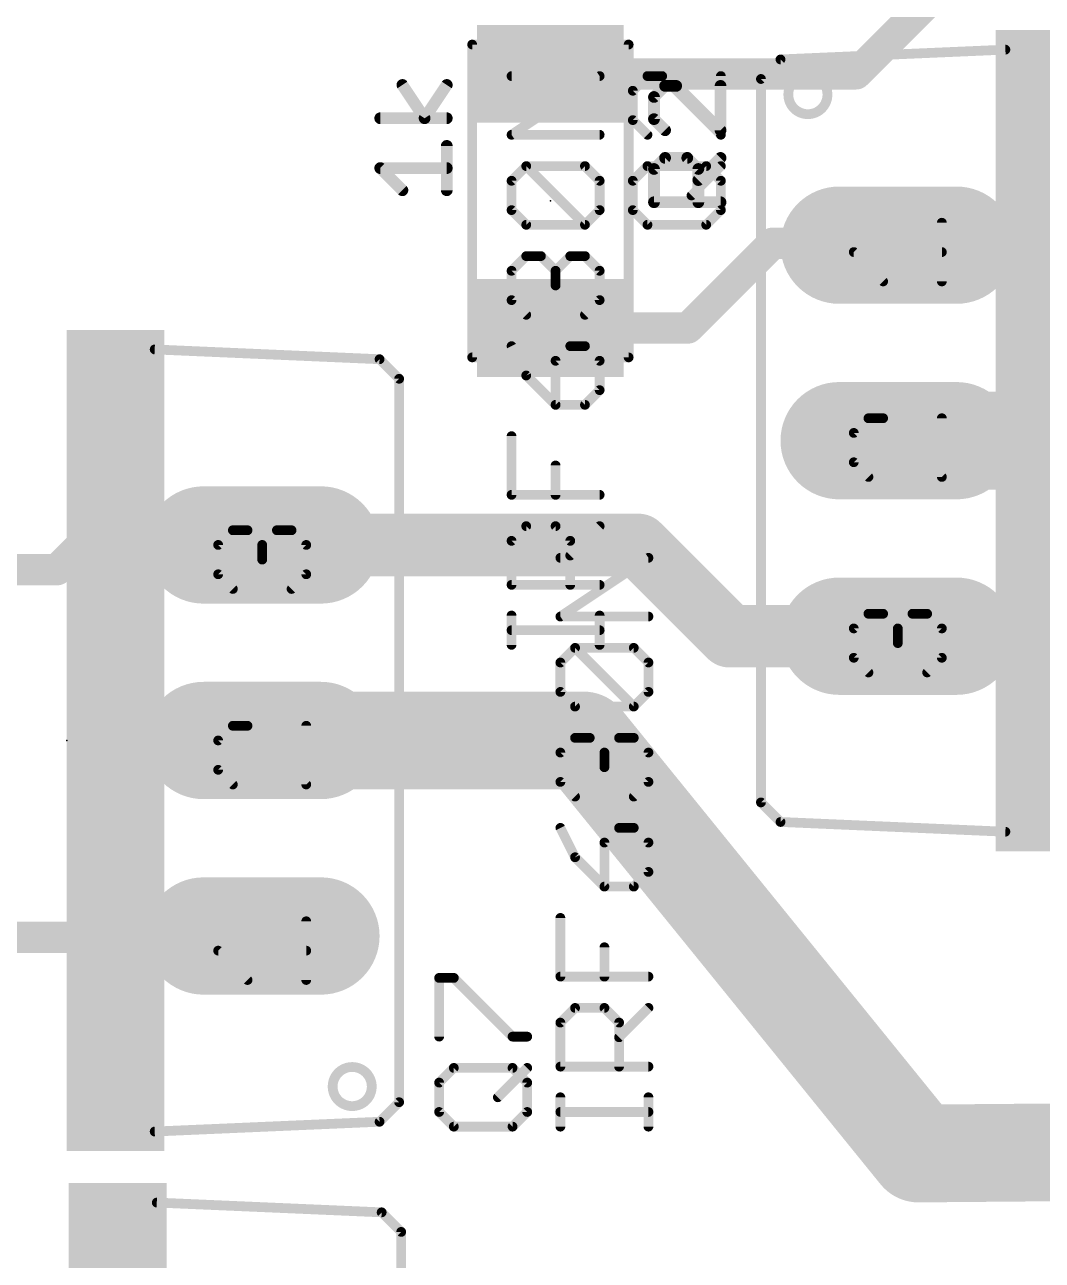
# Model space of a CAD drawing. Extents: x -5.4 to 69.8, y 0.1 to 57.2.
# Drawn here: x 45.02 to 58.24, y 33.17 to 49.22 of the extents above; entities that cross this region are included whole.
import ezdxf

# ---------------------------------------------------------------- set-up
doc = ezdxf.new("R2010")
doc.units = 0
for name, color, linetype in [('1', 22, 'CONTINUOUS'), ('17', 82, 'CONTINUOUS'), ('21', 253, 'CONTINUOUS'), ('23', 7, 'CONTINUOUS'), ('25', 253, 'CONTINUOUS'), ('27', 253, 'CONTINUOUS'), ('51', 253, 'CONTINUOUS')]:
    doc.layers.add(name, color=color, linetype=linetype)

# ---------------------------------------------------------------- blocks, each defined once
blk = doc.blocks.new('RECT')
blk.add_solid([(-0.5, -0.5), (0.5, -0.5), (-0.5, 0.5), (0.5, 0.5)])
blk = doc.blocks.new('LONGP100')
at = {"const_width": 1}
blk.add_lwpolyline([(-0.5, 0), (0.5, 0)], dxfattribs=at)
at = {"const_width": 0.5}
for points in [[(-0.5, 0.25, 1), (-0.5, -0.25)], [(0.5, -0.25, 1), (0.5, 0.25)]]:
    blk.add_lwpolyline(points, format="xyb", dxfattribs=at)

msp = doc.modelspace()

# ---------------------------------------------------------------- linework, layer by layer
at = {"layer": '1'}
for points, const_width in [([(55.8194, 48.5804), (57.0992, 49.8602)], 0.4064), ([(51.8498, 48.5804), (55.8194, 48.5804)], 0.4064), ([(53.635, 45.2784), (54.737, 46.3804)], 0.4064), ([(54.737, 46.3804), (56.3372, 46.3804)], 0.4064), ([(56.3372, 46.3804), (56.3626, 46.355)], 0.4064), ([(51.8498, 45.2784), (53.635, 45.2784)], 0.4064), ([(56.3626, 43.815), (60.5028, 43.815)], 1.27), ([(48.1068, 42.4604), (52.9928, 42.4604)], 0.8128), ([(52.9928, 42.4604), (54.1782, 41.275)], 0.8128), ([(45.7624, 42.4604), (45.4406, 42.1386)], 0.4064), ([(48.1068, 42.4604), (45.7624, 42.4604)], 0.4064), ([(45.4406, 42.1386), (39.751, 42.1386)], 0.4064), ([(54.1782, 41.275), (56.3626, 41.275)], 0.8128), ([(48.1068, 39.9204), (52.2816, 39.9204)], 1.27), ([(52.2816, 39.9204), (56.6314, 34.5546)], 1.27), ([(43.8658, 37.3634), (48.0898, 37.3634)], 0.4064), ([(48.0898, 37.3634), (48.1068, 37.3804)], 0.4064), ([(59.607, 34.58), (56.6314, 34.5546)], 1.27)]:
    msp.add_lwpolyline(points, dxfattribs=dict(at, const_width=const_width))
for points, const_width in [([(51.8498, 48.682, 1), (51.8498, 48.4788)], 0.2032), ([(55.7476, 48.6522, 1), (55.8912, 48.5086)], 0.2032), ([(55.8194, 48.4788, 1), (55.8194, 48.682)], 0.2032), ([(54.737, 46.482, 1), (54.737, 46.2788)], 0.2032), ([(54.8088, 46.3086, 1), (54.6652, 46.4522)], 0.2032), ([(56.409, 46.4522, 1), (56.2654, 46.3086)], 0.2032), ([(56.3372, 46.2788, 1), (56.3372, 46.482)], 0.2032), ([(56.2908, 46.2832, 1), (56.4344, 46.4268)], 0.2032), ([(51.8498, 45.38, 1), (51.8498, 45.1768)], 0.2032), ([(53.5632, 45.3502, 1), (53.7068, 45.2066)], 0.2032), ([(53.635, 45.1768, 1), (53.635, 45.38)], 0.2032), ([(56.3626, 44.1325, 1), (56.3626, 43.4975)], 0.635), ([(48.1068, 42.6636, 1), (48.1068, 42.2572)], 0.4064), ([(53.1365, 42.6041, 1), (52.8491, 42.3167)], 0.4064), ([(52.9928, 42.2572, 1), (52.9928, 42.6636)], 0.4064), ([(45.7624, 42.562, 1), (45.7624, 42.3588)], 0.2032), ([(45.8342, 42.3886, 1), (45.6906, 42.5322)], 0.2032), ([(48.1068, 42.3588, 1), (48.1068, 42.562)], 0.2032), ([(45.3688, 42.2104, 1), (45.5124, 42.0668)], 0.2032), ([(45.4406, 42.037, 1), (45.4406, 42.2402)], 0.2032), ([(54.1782, 41.4782, 1), (54.1782, 41.0718)], 0.4064), ([(54.0345, 41.1313, 1), (54.3219, 41.4187)], 0.4064), ([(56.3626, 41.0718, 1), (56.3626, 41.4782)], 0.4064), ([(48.1068, 40.2379, 1), (48.1068, 39.6029)], 0.635), ([(52.5282, 40.1203, 1), (52.035, 39.7205)], 0.635), ([(52.2816, 39.6029, 1), (52.2816, 40.2379)], 0.635), ([(48.1786, 37.3086, 1), (48.035, 37.4522)], 0.2032), ([(48.0898, 37.2618, 1), (48.0898, 37.465)], 0.2032), ([(48.018, 37.4352, 1), (48.1616, 37.2916)], 0.2032), ([(56.6287, 34.8721, 1), (56.6341, 34.2371)], 0.635), ([(56.3848, 34.3547, 1), (56.878, 34.7545)], 0.635)]:
    msp.add_lwpolyline(points, format="xyb", dxfattribs=dict(at, const_width=const_width))
at = {"layer": '21'}
for points, const_width in [([(50.8338, 48.9932, 1), (50.8338, 48.9297)], 0.0635), ([(50.8656, 48.9614, 1), (50.8021, 48.9614)], 0.0635), ([(52.8976, 48.9614, 1), (52.834, 48.9614)], 0.0635), ([(52.8658, 48.9297, 1), (52.8658, 48.9932)], 0.0635), ([(57.761, 48.8633, 1), (57.7582, 48.9267)], 0.0635), ([(54.8372, 48.7997, 1), (54.84, 48.7363)], 0.0635), ([(54.8611, 48.7455, 1), (54.8161, 48.7905)], 0.0635), ([(54.6164, 48.514, 1), (54.5528, 48.514)], 0.0635), ([(54.5621, 48.5365, 1), (54.6071, 48.4915)], 0.0635), ([(55.1942, 48.0568, 1), (55.1942, 48.5648, 1), (55.1942, 48.0568)], 0.127), ([(46.7112, 45.0321, 1), (46.7084, 44.9687)], 0.0635), ([(50.8338, 44.9292, 1), (50.8338, 44.8657)], 0.0635), ([(52.8658, 44.8657, 1), (52.8658, 44.9292)], 0.0635), ([(49.6533, 44.8959, 1), (49.6083, 44.8509)], 0.0635), ([(49.6294, 44.8417, 1), (49.6322, 44.9051)], 0.0635), ([(50.8021, 44.8974, 1), (50.8656, 44.8974)], 0.0635), ([(52.834, 44.8974, 1), (52.8976, 44.8974)], 0.0635), ([(49.9166, 44.6194, 1), (49.8531, 44.6194)], 0.0635), ([(49.8623, 44.5969, 1), (49.9073, 44.6419)], 0.0635), ([(54.6071, 39.1385, 1), (54.5621, 39.0935)], 0.0635), ([(54.5528, 39.116, 1), (54.6164, 39.116)], 0.0635), ([(54.84, 38.8937, 1), (54.8372, 38.8303)], 0.0635), ([(54.8161, 38.8395, 1), (54.8611, 38.8845)], 0.0635), ([(57.7582, 38.7033, 1), (57.761, 38.7667)], 0.0635), ([(49.2752, 35.1706, 1), (49.2752, 35.6786, 1), (49.2752, 35.1706)], 0.127), ([(49.8531, 35.2214, 1), (49.9166, 35.2214)], 0.0635), ([(49.9073, 35.1989, 1), (49.8623, 35.2439)], 0.0635), ([(49.6083, 34.9899, 1), (49.6533, 34.9449)], 0.0635), ([(49.6322, 34.9357, 1), (49.6294, 34.9991)], 0.0635), ([(46.7084, 34.8721, 1), (46.7112, 34.8087)], 0.0635), ([(46.7382, 33.9491, 1), (46.7354, 33.8857)], 0.0635), ([(49.6803, 33.8129, 1), (49.6353, 33.7679)], 0.0635), ([(49.6564, 33.7587, 1), (49.6592, 33.8221)], 0.0635), ([(49.9436, 33.5364, 1), (49.88, 33.5364)], 0.0635), ([(49.8893, 33.5139, 1), (49.9343, 33.5589)], 0.0635)]:
    msp.add_lwpolyline(points, format="xyb", dxfattribs=dict(at, const_width=const_width))
at = {"layer": '21', "const_width": 0.127}
for points in [[(50.8338, 44.8974), (50.8338, 48.9614)], [(50.8338, 48.9614), (52.8658, 48.9614)], [(52.8658, 48.9614), (52.8658, 44.8974)], [(54.8386, 48.768), (57.7596, 48.895)], [(54.8386, 48.768), (54.5846, 48.514)], [(54.5846, 39.116), (54.5846, 48.514)], [(46.7098, 45.0004), (49.6308, 44.8734)], [(52.8658, 44.8974), (50.8338, 44.8974)], [(49.8848, 44.6194), (49.6308, 44.8734)], [(49.8848, 44.6194), (49.8848, 35.2214)], [(54.5846, 39.116), (54.8386, 38.862)], [(57.7596, 38.735), (54.8386, 38.862)], [(49.6308, 34.9674), (49.8848, 35.2214)], [(49.6308, 34.9674), (46.7098, 34.8404)], [(46.7368, 33.9174), (49.6578, 33.7904)], [(49.9118, 33.5364), (49.6578, 33.7904)], [(49.9118, 33.5364), (49.9118, 24.1384)]]:
    msp.add_lwpolyline(points, dxfattribs=at)
at = {"layer": '23'}
for p in [(51.8498, 46.9294), (45.5668, 39.9204)]:
    msp.add_point(p, dxfattribs=at)
at = {"layer": '25'}
for points, const_width in [([(53.1106, 48.5518), (52.9199, 48.3611)], 0.127), ([(53.3013, 48.5518), (53.1106, 48.5518)], 0.127), ([(53.3393, 48.4243), (53.1953, 48.2803)], 0.1524), ([(54.0639, 47.7891), (53.3013, 48.5518)], 0.127), ([(53.4834, 48.4243), (53.3393, 48.4243)], 0.1524), ([(54.0596, 47.8481), (53.4834, 48.4243)], 0.1524), ([(54.0596, 48.4243), (54.0596, 47.8481)], 0.1524), ([(54.0639, 48.5518), (54.0639, 47.7891)], 0.127), ([(52.9199, 48.3611), (52.9199, 47.9798)], 0.127), ([(53.1953, 48.2803), (53.1953, 47.9921)], 0.1524), ([(52.9199, 47.9798), (53.1106, 47.7891)], 0.127), ([(53.1953, 47.9921), (53.3393, 47.8481)], 0.1524), ([(53.1953, 47.3447), (53.3393, 47.4888)], 0.1524), ([(53.3393, 47.4888), (53.6274, 47.4888)], 0.1524), ([(53.6274, 47.4888), (53.7715, 47.3447)], 0.1524), ([(53.7715, 47.2007), (54.0596, 47.4888)], 0.1524), ([(52.9199, 47.1917), (53.1106, 47.3824)], 0.127), ([(53.1106, 47.3824), (53.8732, 47.3824)], 0.127), ([(53.1953, 46.9126), (53.1953, 47.3447)], 0.1524), ([(53.6826, 47.001), (54.0639, 47.3824)], 0.127), ([(53.7715, 47.3447), (53.7715, 46.9126)], 0.1524), ([(53.8732, 47.3824), (54.0639, 47.1917)], 0.127), ([(52.9199, 46.8104), (52.9199, 47.1917)], 0.127), ([(54.0639, 47.1917), (54.0639, 46.8104)], 0.127), ([(53.1106, 46.6197), (52.9199, 46.8104)], 0.127), ([(54.0596, 46.9126), (53.1953, 46.9126)], 0.1524), ([(54.0639, 46.8104), (53.8732, 46.6197)], 0.127), ([(53.8732, 46.6197), (53.1106, 46.6197)], 0.127), ([(50.4045, 36.0733), (50.4045, 36.8359)], 0.127), ([(50.4045, 36.8359), (50.5952, 36.8359)], 0.127), ([(50.5952, 36.8359), (51.3578, 36.0733)], 0.127), ([(51.3578, 36.0733), (51.5485, 36.0733)], 0.127), ([(50.4045, 35.4759), (50.5952, 35.6666)], 0.127), ([(50.5952, 35.6666), (51.3578, 35.6666)], 0.127), ([(51.1672, 35.2852), (51.5485, 35.6666)], 0.127), ([(51.3578, 35.6666), (51.5485, 35.4759)], 0.127), ([(50.4045, 35.0946), (50.4045, 35.4759)], 0.127), ([(51.5485, 35.4759), (51.5485, 35.0946)], 0.127), ([(50.5952, 34.9039), (50.4045, 35.0946)], 0.127), ([(51.5485, 35.0946), (51.3578, 34.9039)], 0.127), ([(51.3578, 34.9039), (50.5952, 34.9039)], 0.127)]:
    msp.add_lwpolyline(points, dxfattribs=dict(at, const_width=const_width))
for points, const_width in [([(53.1106, 48.5835, 1), (53.1106, 48.52)], 0.0635), ([(53.133, 48.5293, 1), (53.0881, 48.5742)], 0.0635), ([(53.3237, 48.5742, 1), (53.2788, 48.5293)], 0.0635), ([(53.3393, 48.4624, 1), (53.3393, 48.3862)], 0.0762), ([(53.3013, 48.52, 1), (53.3013, 48.5835)], 0.0635), ([(53.3663, 48.3974, 1), (53.3124, 48.4512)], 0.0762), ([(53.5103, 48.4512, 1), (53.4564, 48.3974)], 0.0762), ([(53.4834, 48.3862, 1), (53.4834, 48.4624)], 0.0762), ([(54.0977, 48.4243, 1), (54.0215, 48.4243)], 0.0762), ([(54.0957, 48.5518, 1), (54.0322, 48.5518)], 0.0635), ([(52.9517, 48.3611, 1), (52.8882, 48.3611)], 0.0635), ([(52.8975, 48.3835, 1), (52.9424, 48.3386)], 0.0635), ([(53.1683, 48.3072, 1), (53.2222, 48.2533)], 0.0762), ([(53.2334, 48.2803, 1), (53.1572, 48.2803)], 0.0762), ([(52.8882, 47.9798, 1), (52.9517, 47.9798)], 0.0635), ([(52.9424, 48.0022, 1), (52.8975, 47.9573)], 0.0635), ([(53.2222, 48.0191, 1), (53.1683, 47.9652)], 0.0762), ([(53.1572, 47.9921, 1), (53.2334, 47.9921)], 0.0762), ([(53.0881, 47.7666, 1), (53.133, 47.8116)], 0.0635), ([(53.3124, 47.8211, 1), (53.3663, 47.875)], 0.0762), ([(54.0215, 47.8481, 1), (54.0977, 47.8481)], 0.0762), ([(54.0327, 47.8211, 1), (54.0865, 47.875)], 0.0762), ([(54.0414, 47.7666, 1), (54.0864, 47.8116)], 0.0635), ([(54.0322, 47.7891, 1), (54.0957, 47.7891)], 0.0635), ([(53.3393, 47.5269, 1), (53.3393, 47.4507)], 0.0762), ([(53.3663, 47.4618, 1), (53.3124, 47.5157)], 0.0762), ([(53.6544, 47.5157, 1), (53.6005, 47.4618)], 0.0762), ([(53.6274, 47.4507, 1), (53.6274, 47.5269)], 0.0762), ([(54.0865, 47.4618, 1), (54.0327, 47.5157)], 0.0762), ([(53.1106, 47.4141, 1), (53.1106, 47.3506)], 0.0635), ([(53.133, 47.3599, 1), (53.0881, 47.4048)], 0.0635), ([(53.1683, 47.3717, 1), (53.2222, 47.3178)], 0.0762), ([(53.2334, 47.3447, 1), (53.1572, 47.3447)], 0.0762), ([(53.8096, 47.3447, 1), (53.7334, 47.3447)], 0.0762), ([(53.7445, 47.3178, 1), (53.7984, 47.3717)], 0.0762), ([(53.8957, 47.4048, 1), (53.8508, 47.3599)], 0.0635), ([(53.8732, 47.3506, 1), (53.8732, 47.4141)], 0.0635), ([(54.0864, 47.3599, 1), (54.0414, 47.4048)], 0.0635), ([(52.9517, 47.1917, 1), (52.8882, 47.1917)], 0.0635), ([(52.8975, 47.2141, 1), (52.9424, 47.1692)], 0.0635), ([(53.7445, 47.2276, 1), (53.7984, 47.1737)], 0.0762), ([(54.0957, 47.1917, 1), (54.0322, 47.1917)], 0.0635), ([(54.0414, 47.1692, 1), (54.0864, 47.2141)], 0.0635), ([(53.6601, 47.0235, 1), (53.705, 46.9786)], 0.0635), ([(52.9424, 46.8328, 1), (52.8975, 46.7879)], 0.0635), ([(53.1953, 46.9507, 1), (53.1953, 46.8745)], 0.0762), ([(53.1572, 46.9126, 1), (53.2334, 46.9126)], 0.0762), ([(53.7334, 46.9126, 1), (53.8096, 46.9126)], 0.0762), ([(54.0864, 46.7879, 1), (54.0414, 46.8328)], 0.0635), ([(54.0596, 46.8745, 1), (54.0596, 46.9507)], 0.0762), ([(52.8882, 46.8104, 1), (52.9517, 46.8104)], 0.0635), ([(54.0322, 46.8104, 1), (54.0957, 46.8104)], 0.0635), ([(53.1106, 46.6515, 1), (53.1106, 46.588)], 0.0635), ([(53.0881, 46.5973, 1), (53.133, 46.6422)], 0.0635), ([(53.8508, 46.6422, 1), (53.8957, 46.5973)], 0.0635), ([(53.8732, 46.588, 1), (53.8732, 46.6515)], 0.0635), ([(50.4045, 36.8677, 1), (50.4045, 36.8042)], 0.0635), ([(50.4363, 36.8359, 1), (50.3728, 36.8359)], 0.0635), ([(50.6176, 36.8584, 1), (50.5727, 36.8135)], 0.0635), ([(50.5952, 36.8042, 1), (50.5952, 36.8677)], 0.0635), ([(51.3578, 36.105, 1), (51.3578, 36.0415)], 0.0635), ([(51.3354, 36.0508, 1), (51.3803, 36.0957)], 0.0635), ([(51.5485, 36.0415, 1), (51.5485, 36.105)], 0.0635), ([(50.3728, 36.0733, 1), (50.4363, 36.0733)], 0.0635), ([(50.5952, 35.6983, 1), (50.5952, 35.6348)], 0.0635), ([(50.6176, 35.6441, 1), (50.5727, 35.689)], 0.0635), ([(51.3803, 35.689, 1), (51.3354, 35.6441)], 0.0635), ([(51.3578, 35.6348, 1), (51.3578, 35.6983)], 0.0635), ([(51.571, 35.6441, 1), (51.526, 35.689)], 0.0635), ([(50.4363, 35.4759, 1), (50.3728, 35.4759)], 0.0635), ([(50.3821, 35.4983, 1), (50.427, 35.4534)], 0.0635), ([(51.5803, 35.4759, 1), (51.5168, 35.4759)], 0.0635), ([(51.526, 35.4534, 1), (51.571, 35.4983)], 0.0635), ([(51.1447, 35.3077, 1), (51.1896, 35.2628)], 0.0635), ([(50.427, 35.117, 1), (50.3821, 35.0721)], 0.0635), ([(51.571, 35.0721, 1), (51.526, 35.117)], 0.0635), ([(50.3728, 35.0946, 1), (50.4363, 35.0946)], 0.0635), ([(51.5168, 35.0946, 1), (51.5803, 35.0946)], 0.0635), ([(50.5952, 34.9357, 1), (50.5952, 34.8721)], 0.0635), ([(50.5727, 34.8814, 1), (50.6176, 34.9264)], 0.0635), ([(51.3354, 34.9264, 1), (51.3803, 34.8814)], 0.0635), ([(51.3578, 34.8721, 1), (51.3578, 34.9357)], 0.0635)]:
    msp.add_lwpolyline(points, format="xyb", dxfattribs=dict(at, const_width=const_width))
at = {"layer": '27'}
for points, const_width in [([(50.2155, 48.004), (49.9274, 48.4362)], 0.1524), ([(50.5036, 48.4362), (50.2155, 48.004)], 0.1524), ([(51.3451, 47.7891), (52.4891, 48.5517)], 0.127), ([(52.4891, 48.5517), (51.3451, 48.5517)], 0.127), ([(50.5036, 48.004), (49.6393, 48.004)], 0.1524), ([(52.4891, 47.7891), (51.3451, 47.7891)], 0.127), ([(50.5036, 47.0685), (50.5036, 47.6447)], 0.1524), ([(49.9274, 47.0685), (49.6393, 47.3566)], 0.1524), ([(49.6393, 47.3566), (50.5036, 47.3566)], 0.1524), ([(51.3451, 47.1917), (51.5358, 47.3823)], 0.127), ([(51.5358, 47.3823), (52.2984, 47.3823)], 0.127), ([(52.2984, 46.6197), (51.5358, 47.3823)], 0.127), ([(52.2984, 47.3823), (52.4891, 47.1917)], 0.127), ([(51.3451, 46.8104), (51.3451, 47.1917)], 0.127), ([(52.4891, 47.1917), (52.4891, 46.8104)], 0.127), ([(51.5358, 46.6197), (51.3451, 46.8104)], 0.127), ([(52.4891, 46.8104), (52.2984, 46.6197)], 0.127), ([(52.2984, 46.6197), (51.5358, 46.6197)], 0.127), ([(51.3451, 46.0223), (51.5358, 46.2129)], 0.127), ([(51.5358, 46.2129), (51.7264, 46.2129)], 0.127), ([(51.7264, 46.2129), (51.9171, 46.0223)], 0.127), ([(51.9171, 46.0223), (52.1078, 46.2129)], 0.127), ([(52.1078, 46.2129), (52.2984, 46.2129)], 0.127), ([(52.2984, 46.2129), (52.4891, 46.0223)], 0.127), ([(51.3451, 45.641), (51.3451, 46.0223)], 0.127), ([(51.9171, 46.0223), (51.9171, 45.8316)], 0.127), ([(52.4891, 46.0223), (52.4891, 45.641)], 0.127), ([(51.5358, 45.4503), (51.3451, 45.641)], 0.127), ([(52.4891, 45.641), (52.2984, 45.4503)], 0.127), ([(51.3451, 45.0435), (51.5358, 44.6622)], 0.127), ([(52.1078, 45.0435), (51.9171, 44.8529)], 0.127), ([(52.2984, 45.0435), (52.1078, 45.0435)], 0.127), ([(52.4891, 44.8529), (52.2984, 45.0435)], 0.127), ([(51.9171, 44.8529), (51.9171, 44.2809)], 0.127), ([(52.4891, 44.4716), (52.4891, 44.8529)], 0.127), ([(51.5358, 44.6622), (51.9171, 44.2809)], 0.127), ([(52.2984, 44.2809), (52.4891, 44.4716)], 0.127), ([(51.9171, 44.2809), (52.2984, 44.2809)], 0.127), ([(51.3451, 43.1115), (51.3451, 43.8742)], 0.127), ([(51.9171, 43.1115), (51.9171, 43.4928)], 0.127), ([(52.4891, 43.1115), (51.3451, 43.1115)], 0.127), ([(51.3451, 42.5141), (51.5358, 42.7048)], 0.127), ([(51.5358, 42.7048), (51.9171, 42.7048)], 0.127), ([(51.9171, 42.7048), (52.1078, 42.5141)], 0.127), ([(52.1078, 42.3234), (52.4891, 42.7048)], 0.127), ([(51.3451, 41.9421), (51.3451, 42.5141)], 0.127), ([(52.1078, 42.5141), (52.1078, 41.9421)], 0.127), ([(51.9793, 41.5305), (53.1233, 42.2931)], 0.127), ([(53.1233, 42.2931), (51.9793, 42.2931)], 0.127), ([(52.4891, 41.9421), (51.3451, 41.9421)], 0.127), ([(51.3451, 41.1625), (51.3451, 41.5438)], 0.127), ([(53.1233, 41.5305), (51.9793, 41.5305)], 0.127), ([(52.4891, 41.1625), (52.4891, 41.5438)], 0.127), ([(52.4891, 41.3532), (51.3451, 41.3532)], 0.127), ([(51.9793, 40.9331), (52.17, 41.1237)], 0.127), ([(52.17, 41.1237), (52.9326, 41.1237)], 0.127), ([(52.9326, 40.3611), (52.17, 41.1237)], 0.127), ([(52.9326, 41.1237), (53.1233, 40.9331)], 0.127), ([(51.9793, 40.5517), (51.9793, 40.9331)], 0.127), ([(53.1233, 40.9331), (53.1233, 40.5517)], 0.127), ([(52.17, 40.3611), (51.9793, 40.5517)], 0.127), ([(53.1233, 40.5517), (52.9326, 40.3611)], 0.127), ([(52.9326, 40.3611), (52.17, 40.3611)], 0.127), ([(51.9793, 39.7637), (52.17, 39.9543)], 0.127), ([(52.17, 39.9543), (52.3606, 39.9543)], 0.127), ([(52.3606, 39.9543), (52.5513, 39.7637)], 0.127), ([(52.5513, 39.7637), (52.742, 39.9543)], 0.127), ([(52.742, 39.9543), (52.9326, 39.9543)], 0.127), ([(52.9326, 39.9543), (53.1233, 39.7637)], 0.127), ([(51.9793, 39.3824), (51.9793, 39.7637)], 0.127), ([(52.5513, 39.7637), (52.5513, 39.573)], 0.127), ([(53.1233, 39.7637), (53.1233, 39.3824)], 0.127), ([(52.17, 39.1917), (51.9793, 39.3824)], 0.127), ([(53.1233, 39.3824), (52.9326, 39.1917)], 0.127), ([(51.9793, 38.7849), (52.17, 38.4036)], 0.127), ([(52.742, 38.7849), (52.5513, 38.5943)], 0.127), ([(52.9326, 38.7849), (52.742, 38.7849)], 0.127), ([(53.1233, 38.5943), (52.9326, 38.7849)], 0.127), ([(52.5513, 38.5943), (52.5513, 38.0223)], 0.127), ([(53.1233, 38.213), (53.1233, 38.5943)], 0.127), ([(52.17, 38.4036), (52.5513, 38.0223)], 0.127), ([(52.9326, 38.0223), (53.1233, 38.213)], 0.127), ([(52.5513, 38.0223), (52.9326, 38.0223)], 0.127), ([(51.9793, 36.8529), (51.9793, 37.6155)], 0.127), ([(52.5513, 36.8529), (52.5513, 37.2342)], 0.127), ([(53.1233, 36.8529), (51.9793, 36.8529)], 0.127), ([(51.9793, 36.2555), (52.17, 36.4461)], 0.127), ([(52.17, 36.4461), (52.5513, 36.4461)], 0.127), ([(52.5513, 36.4461), (52.742, 36.2555)], 0.127), ([(52.742, 36.0648), (53.1233, 36.4461)], 0.127), ([(51.9793, 35.6835), (51.9793, 36.2555)], 0.127), ([(52.742, 36.2555), (52.742, 35.6835)], 0.127), ([(53.1233, 35.6835), (51.9793, 35.6835)], 0.127), ([(51.9793, 34.9039), (51.9793, 35.2852)], 0.127), ([(53.1233, 34.9039), (53.1233, 35.2852)], 0.127), ([(53.1233, 35.0946), (51.9793, 35.0946)], 0.127)]:
    msp.add_lwpolyline(points, dxfattribs=dict(at, const_width=const_width))
for points, const_width in [([(49.9591, 48.4573, 1), (49.8957, 48.415)], 0.0762), ([(50.5353, 48.415, 1), (50.4719, 48.4573)], 0.0762), ([(51.3451, 48.5835, 1), (51.3451, 48.52)], 0.0635), ([(52.5067, 48.5253, 1), (52.4715, 48.5782)], 0.0635), ([(52.4891, 48.52, 1), (52.4891, 48.5835)], 0.0635), ([(49.6393, 48.0421, 1), (49.6393, 47.9659)], 0.0762), ([(50.1838, 48.0251, 1), (50.2472, 47.9829)], 0.0762), ([(50.1838, 47.9829, 1), (50.2472, 48.0251)], 0.0762), ([(50.5036, 47.9659, 1), (50.5036, 48.0421)], 0.0762), ([(51.3451, 47.8208, 1), (51.3451, 47.7573)], 0.0635), ([(51.3275, 47.8155, 1), (51.3627, 47.7627)], 0.0635), ([(52.4891, 47.7573, 1), (52.4891, 47.8208)], 0.0635), ([(50.5417, 47.6447, 1), (50.4655, 47.6447)], 0.0762), ([(49.6662, 47.3835, 1), (49.6123, 47.3297)], 0.0762), ([(49.6393, 47.3947, 1), (49.6393, 47.3185)], 0.0762), ([(50.5036, 47.3185, 1), (50.5036, 47.3947)], 0.0762), ([(51.5358, 47.4141, 1), (51.5358, 47.3506)], 0.0635), ([(51.5582, 47.4048, 1), (51.5133, 47.3599)], 0.0635), ([(51.5582, 47.3599, 1), (51.5133, 47.4048)], 0.0635), ([(52.3209, 47.4048, 1), (52.276, 47.3599)], 0.0635), ([(52.2984, 47.3506, 1), (52.2984, 47.4141)], 0.0635), ([(51.3769, 47.1917, 1), (51.3134, 47.1917)], 0.0635), ([(51.3227, 47.2141, 1), (51.3676, 47.1692)], 0.0635), ([(52.5209, 47.1917, 1), (52.4573, 47.1917)], 0.0635), ([(52.4666, 47.1692, 1), (52.5116, 47.2141)], 0.0635), ([(49.9004, 47.0415, 1), (49.9543, 47.0954)], 0.0762), ([(50.4655, 47.0685, 1), (50.5417, 47.0685)], 0.0762), ([(51.3676, 46.8328, 1), (51.3227, 46.7879)], 0.0635), ([(52.5116, 46.7879, 1), (52.4666, 46.8328)], 0.0635), ([(51.3134, 46.8104, 1), (51.3769, 46.8104)], 0.0635), ([(52.4573, 46.8104, 1), (52.5209, 46.8104)], 0.0635), ([(51.5358, 46.6514, 1), (51.5358, 46.5879)], 0.0635), ([(51.5133, 46.5972, 1), (51.5582, 46.6421)], 0.0635), ([(52.276, 46.6421, 1), (52.3209, 46.5972)], 0.0635), ([(52.276, 46.5972, 1), (52.3209, 46.6421)], 0.0635), ([(52.2984, 46.5879, 1), (52.2984, 46.6514)], 0.0635), ([(51.5358, 46.2447, 1), (51.5358, 46.1812)], 0.0635), ([(51.5582, 46.1905, 1), (51.5133, 46.2354)], 0.0635), ([(51.7489, 46.2354, 1), (51.704, 46.1905)], 0.0635), ([(51.7264, 46.1812, 1), (51.7264, 46.2447)], 0.0635), ([(52.1078, 46.2447, 1), (52.1078, 46.1812)], 0.0635), ([(52.1302, 46.1905, 1), (52.0853, 46.2354)], 0.0635), ([(52.3209, 46.2354, 1), (52.276, 46.1905)], 0.0635), ([(52.2984, 46.1812, 1), (52.2984, 46.2447)], 0.0635), ([(51.3769, 46.0223, 1), (51.3134, 46.0223)], 0.0635), ([(51.3227, 46.0447, 1), (51.3676, 45.9998)], 0.0635), ([(51.9489, 46.0223, 1), (51.8854, 46.0223)], 0.0635), ([(51.8947, 46.0447, 1), (51.9396, 45.9998)], 0.0635), ([(51.8947, 45.9998, 1), (51.9396, 46.0447)], 0.0635), ([(52.5209, 46.0223, 1), (52.4573, 46.0223)], 0.0635), ([(52.4666, 45.9998, 1), (52.5116, 46.0447)], 0.0635), ([(51.8854, 45.8316, 1), (51.9489, 45.8316)], 0.0635), ([(51.3134, 45.641, 1), (51.3769, 45.641)], 0.0635), ([(51.3676, 45.6634, 1), (51.3227, 45.6185)], 0.0635), ([(52.4573, 45.641, 1), (52.5209, 45.641)], 0.0635), ([(52.5116, 45.6185, 1), (52.4666, 45.6634)], 0.0635), ([(51.5133, 45.4278, 1), (51.5582, 45.4727)], 0.0635), ([(52.276, 45.4727, 1), (52.3209, 45.4278)], 0.0635), ([(51.3735, 45.0577, 1), (51.3167, 45.0293)], 0.0635), ([(52.1078, 45.0753, 1), (52.1078, 45.0118)], 0.0635), ([(52.1302, 45.0211, 1), (52.0853, 45.066)], 0.0635), ([(52.3209, 45.066, 1), (52.276, 45.0211)], 0.0635), ([(52.2984, 45.0118, 1), (52.2984, 45.0753)], 0.0635), ([(51.9489, 44.8529, 1), (51.8854, 44.8529)], 0.0635), ([(51.8947, 44.8753, 1), (51.9396, 44.8304)], 0.0635), ([(52.5209, 44.8529, 1), (52.4573, 44.8529)], 0.0635), ([(52.4666, 44.8304, 1), (52.5116, 44.8753)], 0.0635), ([(51.5582, 44.6847, 1), (51.5133, 44.6398)], 0.0635), ([(51.5074, 44.648, 1), (51.5642, 44.6764)], 0.0635), ([(52.4573, 44.4716, 1), (52.5209, 44.4716)], 0.0635), ([(52.5116, 44.4491, 1), (52.4666, 44.494)], 0.0635), ([(51.9171, 44.3126, 1), (51.9171, 44.2491)], 0.0635), ([(51.8854, 44.2809, 1), (51.9489, 44.2809)], 0.0635), ([(51.8947, 44.2584, 1), (51.9396, 44.3033)], 0.0635), ([(52.276, 44.3033, 1), (52.3209, 44.2584)], 0.0635), ([(52.2984, 44.2491, 1), (52.2984, 44.3126)], 0.0635), ([(51.3769, 43.8742, 1), (51.3134, 43.8742)], 0.0635), ([(51.9489, 43.4928, 1), (51.8854, 43.4928)], 0.0635), ([(51.3451, 43.1433, 1), (51.3451, 43.0797)], 0.0635), ([(51.3134, 43.1115, 1), (51.3769, 43.1115)], 0.0635), ([(51.8854, 43.1115, 1), (51.9489, 43.1115)], 0.0635), ([(52.4891, 43.0797, 1), (52.4891, 43.1433)], 0.0635), ([(51.5358, 42.7365, 1), (51.5358, 42.673)], 0.0635), ([(51.5582, 42.6823, 1), (51.5133, 42.7272)], 0.0635), ([(51.9396, 42.7272, 1), (51.8947, 42.6823)], 0.0635), ([(51.9171, 42.673, 1), (51.9171, 42.7365)], 0.0635), ([(52.5116, 42.6823, 1), (52.4666, 42.7272)], 0.0635), ([(51.3769, 42.5141, 1), (51.3134, 42.5141)], 0.0635), ([(51.3227, 42.5365, 1), (51.3676, 42.4916)], 0.0635), ([(52.1395, 42.5141, 1), (52.076, 42.5141)], 0.0635), ([(52.0853, 42.4916, 1), (52.1302, 42.5365)], 0.0635), ([(52.0853, 42.3459, 1), (52.1302, 42.301)], 0.0635), ([(51.9793, 42.3249, 1), (51.9793, 42.2614)], 0.0635), ([(53.1409, 42.2667, 1), (53.1057, 42.3195)], 0.0635), ([(53.1233, 42.2614, 1), (53.1233, 42.3249)], 0.0635), ([(51.3451, 41.9739, 1), (51.3451, 41.9104)], 0.0635), ([(51.3134, 41.9421, 1), (51.3769, 41.9421)], 0.0635), ([(52.076, 41.9421, 1), (52.1395, 41.9421)], 0.0635), ([(52.4891, 41.9104, 1), (52.4891, 41.9739)], 0.0635), ([(51.3769, 41.5438, 1), (51.3134, 41.5438)], 0.0635), ([(51.9793, 41.5622, 1), (51.9793, 41.4987)], 0.0635), ([(51.9617, 41.5569, 1), (51.9969, 41.5041)], 0.0635), ([(52.5209, 41.5438, 1), (52.4573, 41.5438)], 0.0635), ([(53.1233, 41.4987, 1), (53.1233, 41.5622)], 0.0635), ([(51.3451, 41.3849, 1), (51.3451, 41.3214)], 0.0635), ([(52.4891, 41.3214, 1), (52.4891, 41.3849)], 0.0635), ([(51.3134, 41.1625, 1), (51.3769, 41.1625)], 0.0635), ([(52.17, 41.1555, 1), (52.17, 41.092)], 0.0635), ([(52.1924, 41.1462, 1), (52.1475, 41.1013)], 0.0635), ([(52.1924, 41.1013, 1), (52.1475, 41.1462)], 0.0635), ([(52.4573, 41.1625, 1), (52.5209, 41.1625)], 0.0635), ([(52.9551, 41.1462, 1), (52.9102, 41.1013)], 0.0635), ([(52.9326, 41.092, 1), (52.9326, 41.1555)], 0.0635), ([(52.0111, 40.9331, 1), (51.9476, 40.9331)], 0.0635), ([(51.9569, 40.9555, 1), (52.0018, 40.9106)], 0.0635), ([(53.1551, 40.9331, 1), (53.0915, 40.9331)], 0.0635), ([(53.1008, 40.9106, 1), (53.1458, 40.9555)], 0.0635), ([(52.0018, 40.5742, 1), (51.9569, 40.5293)], 0.0635), ([(53.1458, 40.5293, 1), (53.1008, 40.5742)], 0.0635), ([(51.9476, 40.5517, 1), (52.0111, 40.5517)], 0.0635), ([(53.0915, 40.5517, 1), (53.1551, 40.5517)], 0.0635), ([(52.17, 40.3928, 1), (52.17, 40.3293)], 0.0635), ([(52.1475, 40.3386, 1), (52.1924, 40.3835)], 0.0635), ([(52.9102, 40.3835, 1), (52.9551, 40.3386)], 0.0635), ([(52.9102, 40.3386, 1), (52.9551, 40.3835)], 0.0635), ([(52.9326, 40.3293, 1), (52.9326, 40.3928)], 0.0635), ([(52.17, 39.9861, 1), (52.17, 39.9226)], 0.0635), ([(52.1924, 39.9319, 1), (52.1475, 39.9768)], 0.0635), ([(52.3831, 39.9768, 1), (52.3382, 39.9319)], 0.0635), ([(52.3606, 39.9226, 1), (52.3606, 39.9861)], 0.0635), ([(52.742, 39.9861, 1), (52.742, 39.9226)], 0.0635), ([(52.7644, 39.9319, 1), (52.7195, 39.9768)], 0.0635), ([(52.9551, 39.9768, 1), (52.9102, 39.9319)], 0.0635), ([(52.9326, 39.9226, 1), (52.9326, 39.9861)], 0.0635), ([(52.0111, 39.7637, 1), (51.9476, 39.7637)], 0.0635), ([(51.9569, 39.7861, 1), (52.0018, 39.7412)], 0.0635), ([(52.5831, 39.7637, 1), (52.5196, 39.7637)], 0.0635), ([(52.5289, 39.7861, 1), (52.5738, 39.7412)], 0.0635), ([(52.5289, 39.7412, 1), (52.5738, 39.7861)], 0.0635), ([(53.1551, 39.7637, 1), (53.0915, 39.7637)], 0.0635), ([(53.1008, 39.7412, 1), (53.1458, 39.7861)], 0.0635), ([(52.5196, 39.573, 1), (52.5831, 39.573)], 0.0635), ([(51.9476, 39.3824, 1), (52.0111, 39.3824)], 0.0635), ([(52.0018, 39.4048, 1), (51.9569, 39.3599)], 0.0635), ([(53.0915, 39.3824, 1), (53.1551, 39.3824)], 0.0635), ([(53.1458, 39.3599, 1), (53.1008, 39.4048)], 0.0635), ([(52.1475, 39.1692, 1), (52.1924, 39.2141)], 0.0635), ([(52.9102, 39.2141, 1), (52.9551, 39.1692)], 0.0635), ([(52.0077, 38.7991, 1), (51.9509, 38.7707)], 0.0635), ([(52.742, 38.8167, 1), (52.742, 38.7532)], 0.0635), ([(52.7644, 38.7625, 1), (52.7195, 38.8074)], 0.0635), ([(52.9551, 38.8074, 1), (52.9102, 38.7625)], 0.0635), ([(52.9326, 38.7532, 1), (52.9326, 38.8167)], 0.0635), ([(52.5831, 38.5943, 1), (52.5196, 38.5943)], 0.0635), ([(52.5289, 38.6167, 1), (52.5738, 38.5718)], 0.0635), ([(53.1551, 38.5943, 1), (53.0915, 38.5943)], 0.0635), ([(53.1008, 38.5718, 1), (53.1458, 38.6167)], 0.0635), ([(52.1924, 38.4261, 1), (52.1475, 38.3812)], 0.0635), ([(52.1416, 38.3894, 1), (52.1984, 38.4178)], 0.0635), ([(53.0915, 38.213, 1), (53.1551, 38.213)], 0.0635), ([(53.1458, 38.1905, 1), (53.1008, 38.2354)], 0.0635), ([(52.5513, 38.054, 1), (52.5513, 37.9905)], 0.0635), ([(52.5196, 38.0223, 1), (52.5831, 38.0223)], 0.0635), ([(52.5289, 37.9998, 1), (52.5738, 38.0447)], 0.0635), ([(52.9102, 38.0447, 1), (52.9551, 37.9998)], 0.0635), ([(52.9326, 37.9905, 1), (52.9326, 38.054)], 0.0635), ([(52.0111, 37.6155, 1), (51.9476, 37.6155)], 0.0635), ([(52.5831, 37.2342, 1), (52.5196, 37.2342)], 0.0635), ([(51.9793, 36.8846, 1), (51.9793, 36.8211)], 0.0635), ([(51.9476, 36.8529, 1), (52.0111, 36.8529)], 0.0635), ([(52.5196, 36.8529, 1), (52.5831, 36.8529)], 0.0635), ([(53.1233, 36.8211, 1), (53.1233, 36.8846)], 0.0635), ([(52.17, 36.4779, 1), (52.17, 36.4144)], 0.0635), ([(52.1924, 36.4237, 1), (52.1475, 36.4686)], 0.0635), ([(52.5738, 36.4686, 1), (52.5289, 36.4237)], 0.0635), ([(52.5513, 36.4144, 1), (52.5513, 36.4779)], 0.0635), ([(53.1458, 36.4237, 1), (53.1008, 36.4686)], 0.0635), ([(52.0111, 36.2555, 1), (51.9476, 36.2555)], 0.0635), ([(51.9569, 36.2779, 1), (52.0018, 36.233)], 0.0635), ([(52.7737, 36.2555, 1), (52.7102, 36.2555)], 0.0635), ([(52.7195, 36.233, 1), (52.7644, 36.2779)], 0.0635), ([(52.7195, 36.0873, 1), (52.7644, 36.0424)], 0.0635), ([(51.9793, 35.7152, 1), (51.9793, 35.6517)], 0.0635), ([(51.9476, 35.6835, 1), (52.0111, 35.6835)], 0.0635), ([(52.7102, 35.6835, 1), (52.7737, 35.6835)], 0.0635), ([(53.1233, 35.6517, 1), (53.1233, 35.7152)], 0.0635), ([(52.0111, 35.2852, 1), (51.9476, 35.2852)], 0.0635), ([(53.1551, 35.2852, 1), (53.0915, 35.2852)], 0.0635), ([(51.9793, 35.1263, 1), (51.9793, 35.0628)], 0.0635), ([(53.1233, 35.0628, 1), (53.1233, 35.1263)], 0.0635), ([(51.9476, 34.9039, 1), (52.0111, 34.9039)], 0.0635), ([(53.0915, 34.9039, 1), (53.1551, 34.9039)], 0.0635)]:
    msp.add_lwpolyline(points, format="xyb", dxfattribs=dict(at, const_width=const_width))
at = {"layer": '51', "const_width": 0.0635}
for points in [[(56.9659, 46.6468, 1), (56.9023, 46.6468)], [(55.7901, 46.2972, 1), (55.7901, 46.2337)], [(55.8126, 46.2879, 1), (55.7677, 46.243)], [(56.9341, 46.2337, 1), (56.9341, 46.2972)], [(56.149, 45.8617, 1), (56.1939, 45.9066)], [(56.9023, 45.8841, 1), (56.9659, 45.8841)], [(55.9808, 44.1385, 1), (55.9808, 44.075)], [(56.0032, 44.0843, 1), (55.9583, 44.1292)], [(56.1939, 44.1292, 1), (56.149, 44.0843)], [(56.1715, 44.075, 1), (56.1715, 44.1385)], [(56.9659, 44.1068, 1), (56.9023, 44.1068)], [(55.8219, 43.9161, 1), (55.7584, 43.9161)], [(55.7677, 43.9385, 1), (55.8126, 43.8936)], [(55.7584, 43.5348, 1), (55.8219, 43.5348)], [(55.8126, 43.5572, 1), (55.7677, 43.5123)], [(55.9583, 43.3217, 1), (56.0032, 43.3666)], [(56.9023, 43.3441, 1), (56.9659, 43.3441)], [(56.9116, 43.3217, 1), (56.9566, 43.3666)], [(47.725, 42.6833, 1), (47.725, 42.6198)], [(47.7474, 42.6291, 1), (47.7025, 42.674)], [(47.9381, 42.674, 1), (47.8932, 42.6291)], [(47.9156, 42.6198, 1), (47.9156, 42.6833)], [(48.297, 42.6833, 1), (48.297, 42.6198)], [(48.3194, 42.6291, 1), (48.2745, 42.674)], [(48.5101, 42.674, 1), (48.4652, 42.6291)], [(48.4876, 42.6198, 1), (48.4876, 42.6833)], [(47.5661, 42.4609, 1), (47.5026, 42.4609)], [(47.5119, 42.4833, 1), (47.5568, 42.4384)], [(48.1381, 42.4609, 1), (48.0746, 42.4609)], [(48.0839, 42.4833, 1), (48.1288, 42.4384)], [(48.0839, 42.4384, 1), (48.1288, 42.4833)], [(48.7101, 42.4609, 1), (48.6465, 42.4609)], [(48.6558, 42.4384, 1), (48.7008, 42.4833)], [(48.0746, 42.2702, 1), (48.1381, 42.2702)], [(47.5026, 42.0796, 1), (47.5661, 42.0796)], [(47.5568, 42.102, 1), (47.5119, 42.0571)], [(48.6465, 42.0796, 1), (48.7101, 42.0796)], [(48.7008, 42.0571, 1), (48.6558, 42.102)], [(47.7025, 41.8664, 1), (47.7474, 41.9114)], [(48.4652, 41.9114, 1), (48.5101, 41.8664)], [(55.9808, 41.5985, 1), (55.9808, 41.535)], [(56.0032, 41.5443, 1), (55.9583, 41.5892)], [(56.1939, 41.5892, 1), (56.149, 41.5443)], [(56.1715, 41.535, 1), (56.1715, 41.5985)], [(56.5528, 41.5985, 1), (56.5528, 41.535)], [(56.5752, 41.5443, 1), (56.5303, 41.5892)], [(56.7659, 41.5892, 1), (56.721, 41.5443)], [(56.7434, 41.535, 1), (56.7434, 41.5985)], [(55.8219, 41.3761, 1), (55.7584, 41.3761)], [(55.7677, 41.3985, 1), (55.8126, 41.3536)], [(56.3939, 41.3761, 1), (56.3304, 41.3761)], [(56.3397, 41.3985, 1), (56.3846, 41.3536)], [(56.3397, 41.3536, 1), (56.3846, 41.3985)], [(56.9659, 41.3761, 1), (56.9023, 41.3761)], [(56.9116, 41.3536, 1), (56.9566, 41.3985)], [(56.3304, 41.1854, 1), (56.3939, 41.1854)], [(55.7584, 40.9948, 1), (55.8219, 40.9948)], [(55.8126, 41.0172, 1), (55.7677, 40.9723)], [(56.9023, 40.9948, 1), (56.9659, 40.9948)], [(56.9566, 40.9723, 1), (56.9116, 41.0172)], [(55.9583, 40.7817, 1), (56.0032, 40.8266)], [(56.721, 40.8266, 1), (56.7659, 40.7817)], [(47.725, 40.1433, 1), (47.725, 40.0798)], [(47.7474, 40.0891, 1), (47.7025, 40.134)], [(47.9381, 40.134, 1), (47.8932, 40.0891)], [(47.9156, 40.0798, 1), (47.9156, 40.1433)], [(48.7101, 40.1116, 1), (48.6465, 40.1116)], [(47.5661, 39.9209, 1), (47.5026, 39.9209)], [(47.5119, 39.9433, 1), (47.5568, 39.8984)], [(47.5026, 39.5396, 1), (47.5661, 39.5396)], [(47.5568, 39.562, 1), (47.5119, 39.5171)], [(47.7025, 39.3264, 1), (47.7474, 39.3714)], [(48.6465, 39.3489, 1), (48.7101, 39.3489)], [(48.6558, 39.3264, 1), (48.7008, 39.3714)], [(48.7101, 37.5716, 1), (48.6465, 37.5716)], [(47.5343, 37.222, 1), (47.5343, 37.1585)], [(47.5568, 37.2127, 1), (47.5119, 37.1678)], [(48.6783, 37.1585, 1), (48.6783, 37.222)], [(47.8932, 36.7864, 1), (47.9381, 36.8314)], [(48.6465, 36.8089, 1), (48.7101, 36.8089)]]:
    msp.add_lwpolyline(points, format="xyb", dxfattribs=at)
at = {"layer": '51', "const_width": 0.127}
for points in [[(56.9341, 45.8841), (56.9341, 46.6468)], [(56.1715, 45.8841), (55.7901, 46.2654)], [(55.7901, 46.2654), (56.9341, 46.2654)], [(55.9808, 44.1068), (55.7901, 43.9161)], [(56.1715, 44.1068), (55.9808, 44.1068)], [(56.9341, 43.3441), (56.1715, 44.1068)], [(56.9341, 44.1068), (56.9341, 43.3441)], [(55.7901, 43.9161), (55.7901, 43.5348)], [(55.7901, 43.5348), (55.9808, 43.3441)], [(47.5343, 42.4609), (47.725, 42.6516)], [(47.725, 42.6516), (47.9156, 42.6516)], [(47.9156, 42.6516), (48.1063, 42.4609)], [(48.1063, 42.4609), (48.297, 42.6516)], [(48.297, 42.6516), (48.4876, 42.6516)], [(48.4876, 42.6516), (48.6783, 42.4609)], [(47.5343, 42.0796), (47.5343, 42.4609)], [(48.1063, 42.4609), (48.1063, 42.2702)], [(48.6783, 42.4609), (48.6783, 42.0796)], [(47.725, 41.8889), (47.5343, 42.0796)], [(48.6783, 42.0796), (48.4876, 41.8889)], [(55.7901, 41.3761), (55.9808, 41.5668)], [(55.9808, 41.5668), (56.1715, 41.5668)], [(56.1715, 41.5668), (56.3621, 41.3761)], [(56.3621, 41.3761), (56.5528, 41.5668)], [(56.5528, 41.5668), (56.7434, 41.5668)], [(56.7434, 41.5668), (56.9341, 41.3761)], [(55.7901, 40.9948), (55.7901, 41.3761)], [(56.3621, 41.3761), (56.3621, 41.1854)], [(56.9341, 41.3761), (56.9341, 40.9948)], [(55.9808, 40.8041), (55.7901, 40.9948)], [(56.9341, 40.9948), (56.7434, 40.8041)], [(47.725, 40.1116), (47.5343, 39.9209)], [(47.9156, 40.1116), (47.725, 40.1116)], [(48.6783, 39.3489), (47.9156, 40.1116)], [(48.6783, 40.1116), (48.6783, 39.3489)], [(47.5343, 39.9209), (47.5343, 39.5396)], [(47.5343, 39.5396), (47.725, 39.3489)], [(48.6783, 36.8089), (48.6783, 37.5716)], [(47.9156, 36.8089), (47.5343, 37.1902)], [(47.5343, 37.1902), (48.6783, 37.1902)]]:
    msp.add_lwpolyline(points, dxfattribs=at)

# ---------------------------------------------------------------- block references
at = {"layer": '1', "xscale": 1.27, "yscale": 1.905, "rotation": 270}
for p in [(51.8498, 48.5804), (51.8498, 45.2784)]:
    msp.add_blockref('RECT', p, dxfattribs=at)
at = {"layer": '17', "xscale": 1.524, "yscale": 1.524}
for p in [(56.3626, 46.355), (56.3626, 46.355), (56.3626, 43.815), (56.3626, 43.815), (56.3626, 41.275), (56.3626, 41.275)]:
    msp.add_blockref('LONGP100', p, dxfattribs=at)
at = {"layer": '17', "xscale": 1.524, "yscale": 1.524, "rotation": 180}
for p in [(48.1068, 42.4604), (48.1068, 42.4604), (48.1068, 39.9204), (48.1068, 39.9204), (48.1068, 37.3804), (48.1068, 37.3804)]:
    msp.add_blockref('LONGP100', p, dxfattribs=at)
at = {"layer": '21'}
for p, xscale, yscale, rotation in [((57.8866, 48.1965), 1.905, 0.508, 270), ((58.5216, 43.815), 10.668, 0.762, 270), ((57.8866, 45.085), 0.762, 0.508, 270), ((45.9478, 39.9204), 10.668, 0.762, 90), ((46.5828, 44.3019), 1.905, 0.508, 90), ((57.8866, 42.545), 0.762, 0.508, 270), ((46.5828, 41.1904), 0.762, 0.508, 90), ((57.8866, 39.4335), 1.905, 0.508, 270), ((46.5828, 38.6504), 0.762, 0.508, 90), ((46.5828, 35.5389), 1.905, 0.508, 90), ((45.9748, 28.8374), 10.668, 0.762, 90), ((46.6098, 33.2189), 1.905, 0.508, 90)]:
    msp.add_blockref('RECT', p, dxfattribs=dict(at, xscale=xscale, yscale=yscale, rotation=rotation))
at = {"layer": '51', "xscale": 1.778, "yscale": 0.508}
for p, rotation in [((57.8866, 46.355), 270), ((57.8866, 43.815), 270), ((46.5828, 42.4604), 90), ((57.8866, 41.275), 270), ((46.5828, 39.9204), 90), ((46.5828, 37.3804), 90)]:
    msp.add_blockref('RECT', p, dxfattribs=dict(at, rotation=rotation))

doc.saveas('drawing.dxf')
